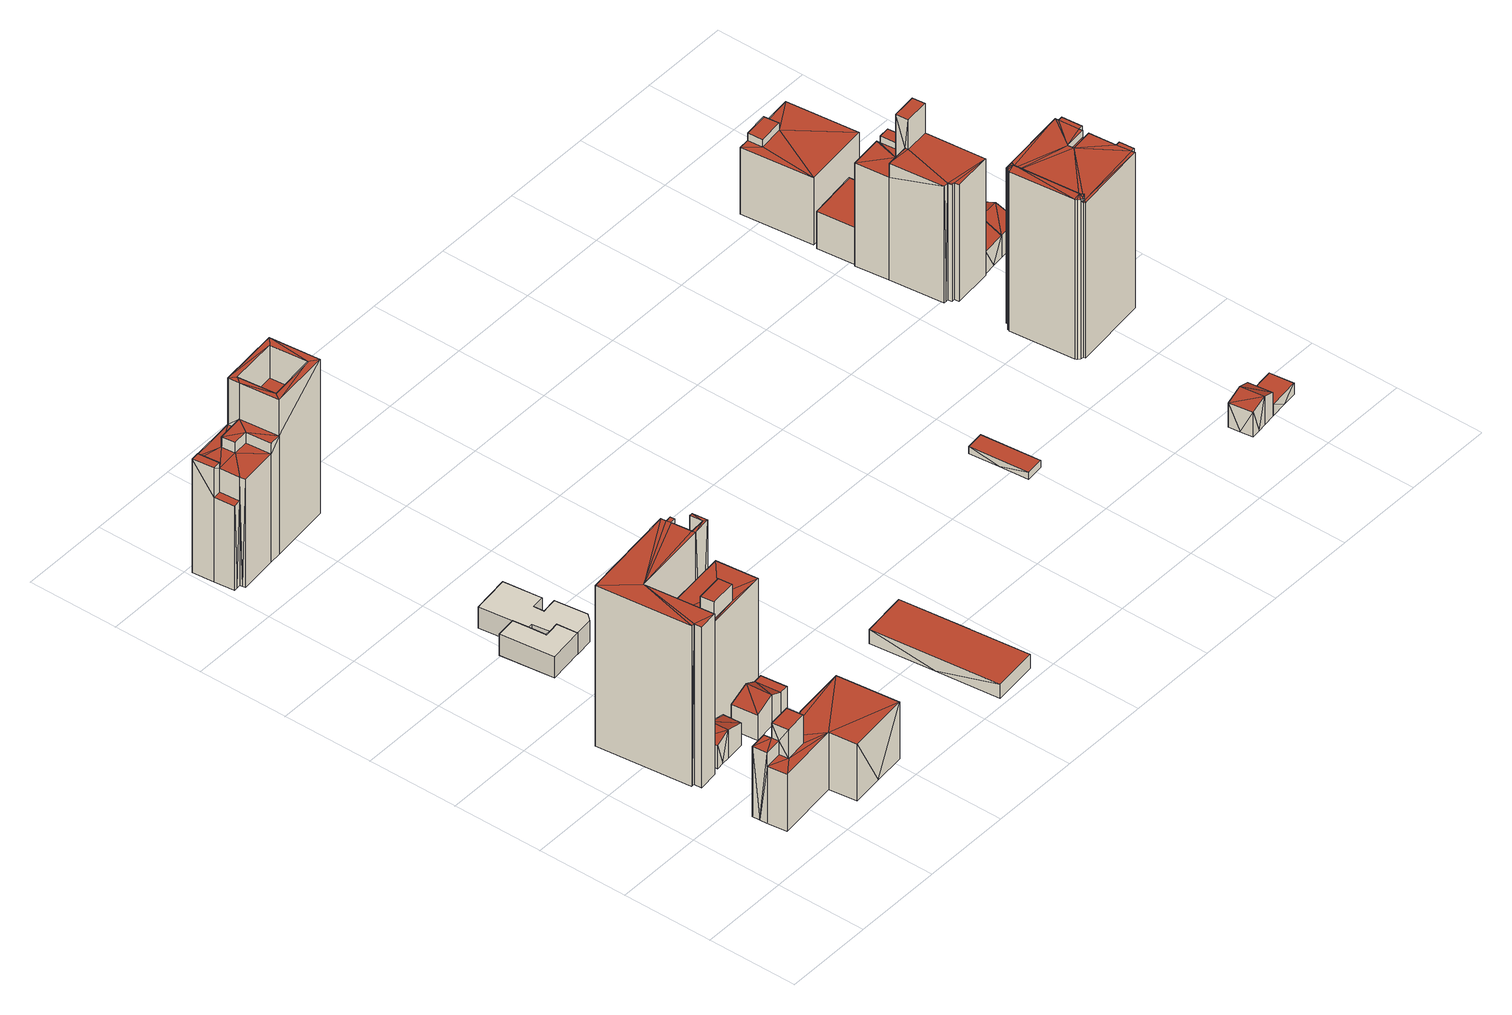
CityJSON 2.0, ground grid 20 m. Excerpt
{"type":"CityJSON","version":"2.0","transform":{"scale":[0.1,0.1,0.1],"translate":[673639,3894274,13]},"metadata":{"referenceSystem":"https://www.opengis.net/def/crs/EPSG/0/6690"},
"CityObjects":{
"building1":{"type":"Building","attributes":{"class":"3002","usage":"401","measuredHeight":20.5,"storeysAboveGround":4,"BuildingDetailAttribute.totalFloorArea":1164.95,"BuildingDetailAttribute.buildingFootprintArea":291.24,"BuildingDetailAttribute.buildingRoofEdgeArea":291.24,"BuildingDetailAttribute.urbanPlanType":"21","BuildingDetailAttribute.landUseType":"212","BuildingDetailAttribute.surveyYear":2021,"BuildingIDAttribute.prefecture":"23","BuildingIDAttribute.city":"23106"},"address":[{"country":"日本","locality":"愛知県名古屋市"}],"geometry":[{"type":"Solid","lod":"2","boundaries":[[[[0,1,2,3,4,5,6,7,8,9,10]],[[11,12,13]],[[14,11,15]],[[15,11,13]],[[16,17,18]],[[12,16,18]],[[16,19,17]],[[12,11,16]],[[18,17,20,21]],[[15,13,21,20]],[[5,22,6]],[[6,22,23]],[[24,6,23]],[[7,6,24]],[[7,24,25,8]],[[4,26,27]],[[4,3,26]],[[22,5,4]],[[22,4,27]],[[26,3,2,28]],[[27,26,19,16]],[[28,2,1,29]],[[29,1,0,30]],[[10,9,31]],[[30,0,10]],[[30,10,31]],[[8,25,31,9]],[[24,23,11,14]],[[12,18,21,13]],[[11,27,16]],[[23,22,11]],[[22,27,11]],[[26,28,17]],[[19,26,17]],[[24,15,25]],[[20,17,29]],[[29,30,31]],[[15,20,29]],[[25,29,31]],[[24,14,15]],[[17,28,29]],[[15,29,25]]]],"semantics":{"surfaces":[{"type":"GroundSurface"},{"type":"WallSurface"},{"type":"RoofSurface"}],"values":[[0,1,1,1,1,1,1,1,1,1,1,1,1,1,1,1,1,1,1,1,1,1,1,1,1,1,1,1,2,2,2,2,2,2,2,2,2,2,2,2,2,2]]}}]},
"building2":{"type":"Building","attributes":{"class":"3001","usage":"413","measuredHeight":6.9,"storeysAboveGround":2,"BuildingDetailAttribute.totalFloorArea":87.55,"BuildingDetailAttribute.buildingFootprintArea":43.77,"BuildingDetailAttribute.buildingRoofEdgeArea":43.77,"BuildingDetailAttribute.urbanPlanType":"21","BuildingDetailAttribute.landUseType":"212","BuildingDetailAttribute.surveyYear":2021,"BuildingIDAttribute.prefecture":"23","BuildingIDAttribute.city":"23106"},"address":[{"country":"日本","locality":"愛知県名古屋市"}],"geometry":[{"type":"Solid","lod":"2","boundaries":[[[[32,33,34,35,36,37,38,39]],[[35,40,36]],[[37,36,41]],[[36,40,41]],[[37,41,42,38]],[[40,35,34,43]],[[33,32,44]],[[43,34,33]],[[43,33,44]],[[44,32,39,45]],[[38,42,45,39]],[[40,43,44]],[[41,40,44]],[[41,44,45]],[[42,41,45]]]],"semantics":{"surfaces":[{"type":"GroundSurface"},{"type":"WallSurface"},{"type":"RoofSurface"}],"values":[[0,1,1,1,1,1,1,1,1,1,1,2,2,2,2]]}}]},
"building3":{"type":"Building","attributes":{"class":"9999","usage":"403","measuredHeight":38.6,"storeysAboveGround":12,"BuildingDetailAttribute.totalFloorArea":3269.93,"BuildingDetailAttribute.buildingFootprintArea":272.49,"BuildingDetailAttribute.buildingRoofEdgeArea":272.49,"BuildingDetailAttribute.urbanPlanType":"21","BuildingDetailAttribute.landUseType":"212","BuildingDetailAttribute.surveyYear":2021,"BuildingIDAttribute.prefecture":"23","BuildingIDAttribute.city":"23106"},"address":[{"country":"日本","locality":"愛知県名古屋市中区丸の内三丁目６０７"}],"geometry":[{"type":"Solid","lod":"2","boundaries":[[[[46,47,48,49,50,51,52,53,54,55,56,57,58,59,60,61,62,63,64,65,66,67]],[[64,68,69,65]],[[62,70,63]],[[64,63,68]],[[63,70,68]],[[65,69,71,66]],[[71,72,67]],[[66,71,67]],[[46,67,73]],[[67,72,73]],[[48,47,74]],[[75,49,48]],[[75,48,74]],[[76,50,49,75]],[[46,73,74,47]],[[77,61,60,78]],[[59,79,78,60]],[[58,80,79,59]],[[57,81,80,58]],[[56,82,81,57]],[[82,56,55,83]],[[54,53,84]],[[83,55,54]],[[83,54,84]],[[84,53,52,85]],[[85,52,51,86]],[[50,76,86,51]],[[72,71,87,88]],[[89,90,88,87]],[[62,61,70]],[[61,77,70]],[[70,77,90,89]],[[68,70,69]],[[70,89,69]],[[69,89,87]],[[71,69,87]],[[90,75,88]],[[73,88,74]],[[88,75,74]],[[72,88,73]],[[80,76,77]],[[80,77,78,79]],[[82,76,81]],[[90,76,75]],[[77,76,90]],[[82,83,76]],[[83,84,76]],[[81,76,80]],[[84,85,86]],[[76,84,86]]]],"semantics":{"surfaces":[{"type":"GroundSurface"},{"type":"WallSurface"},{"type":"RoofSurface"}],"values":[[0,1,1,1,1,1,1,1,1,1,1,1,1,1,1,1,1,1,1,1,1,1,1,1,1,1,1,1,1,1,1,1,2,2,2,2,2,2,2,2,2,2,2,2,2,2,2,2,2,2]]}}]},
"building4":{"type":"Building","attributes":{"class":"3002","usage":"401","measuredHeight":33.4,"storeysAboveGround":9,"BuildingDetailAttribute.totalFloorArea":1719.32,"BuildingDetailAttribute.buildingFootprintArea":191.04,"BuildingDetailAttribute.buildingRoofEdgeArea":191.04,"BuildingDetailAttribute.urbanPlanType":"21","BuildingDetailAttribute.landUseType":"212","BuildingDetailAttribute.surveyYear":2021,"BuildingIDAttribute.prefecture":"23","BuildingIDAttribute.city":"23106"},"address":[{"country":"日本","locality":"愛知県名古屋市"}],"geometry":[{"type":"Solid","lod":"2","boundaries":[[[[91,92,93,94]],[[92,95,96,93]],[[95,92,91,97]],[[97,91,94,98]],[[93,96,98,94]],[[99,100,101,102]],[[100,99,103,104]],[[104,103,105,106]],[[102,101,106,105]],[[95,99,102]],[[95,97,99]],[[96,102,98]],[[95,102,96]],[[103,97,105]],[[99,97,103]],[[102,105,98]],[[105,97,98]],[[100,104,106,101]]]],"semantics":{"surfaces":[{"type":"GroundSurface"},{"type":"WallSurface"},{"type":"RoofSurface"}],"values":[[0,1,1,1,1,1,1,1,1,2,2,2,2,2,2,2,2,2]]}}]},
"building5":{"type":"Building","attributes":{"class":"3001","usage":"413","measuredHeight":7.6,"storeysAboveGround":2,"BuildingDetailAttribute.totalFloorArea":102.29,"BuildingDetailAttribute.buildingFootprintArea":51.15,"BuildingDetailAttribute.buildingRoofEdgeArea":51.15,"BuildingDetailAttribute.urbanPlanType":"21","BuildingDetailAttribute.landUseType":"212","BuildingDetailAttribute.surveyYear":2021,"BuildingIDAttribute.prefecture":"23","BuildingIDAttribute.city":"23106"},"address":[{"country":"日本","locality":"愛知県名古屋市"}],"geometry":[{"type":"Solid","lod":"2","boundaries":[[[[107,108,109,110,111,112,113,114,115,116]],[[111,117,112]],[[113,112,118]],[[112,117,118]],[[113,118,114]],[[115,114,119]],[[114,118,119]],[[115,119,120,116]],[[117,111,110,121]],[[121,110,109,122]],[[122,109,108,123]],[[123,108,107,124]],[[116,120,124,107]],[[117,121,118]],[[118,121,122]],[[118,122,119]],[[119,122,123]],[[119,123,124,120]]]],"semantics":{"surfaces":[{"type":"GroundSurface"},{"type":"WallSurface"},{"type":"RoofSurface"}],"values":[[0,1,1,1,1,1,1,1,1,1,1,1,1,2,2,2,2,2]]}}]},
"building6":{"type":"Building","attributes":{"class":"3001","usage":"411","measuredHeight":8.1,"storeysAboveGround":1,"BuildingDetailAttribute.totalFloorArea":69.94,"BuildingDetailAttribute.buildingFootprintArea":69.94,"BuildingDetailAttribute.buildingRoofEdgeArea":211.26,"BuildingDetailAttribute.urbanPlanType":"21","BuildingDetailAttribute.landUseType":"211","BuildingDetailAttribute.surveyYear":2021,"BuildingIDAttribute.prefecture":"23","BuildingIDAttribute.city":"23106"},"address":[{"country":"日本","locality":"愛知県名古屋市"}],"geometry":[{"type":"Solid","lod":"1","boundaries":[[[[125,126,127,128,129,130,131,132]],[[131,133,134,132]],[[130,135,133,131]],[[129,136,135,130]],[[128,137,136,129]],[[127,138,137,128]],[[126,139,138,127]],[[125,140,139,126]],[[132,134,140,125]],[[133,135,136,137,138,139,140,134]]]]}]},
"building7":{"type":"Building","attributes":{"class":"3001","usage":"411","measuredHeight":8.1,"storeysAboveGround":2,"BuildingDetailAttribute.totalFloorArea":282.64,"BuildingDetailAttribute.buildingFootprintArea":141.32,"BuildingDetailAttribute.buildingRoofEdgeArea":211.26,"BuildingDetailAttribute.urbanPlanType":"21","BuildingDetailAttribute.landUseType":"211","BuildingDetailAttribute.surveyYear":2021,"BuildingIDAttribute.prefecture":"23","BuildingIDAttribute.city":"23106"},"address":[{"country":"日本","locality":"愛知県名古屋市"}],"geometry":[{"type":"Solid","lod":"1","boundaries":[[[[141,142,143,144,145,146,147,148,149,150,151,152,153,154]],[[153,155,156,154]],[[152,157,155,153]],[[151,158,157,152]],[[150,159,158,151]],[[149,160,159,150]],[[148,161,160,149]],[[147,162,161,148]],[[146,163,162,147]],[[145,164,163,146]],[[144,165,164,145]],[[143,166,165,144]],[[142,167,166,143]],[[141,168,167,142]],[[154,156,168,141]],[[155,157,158,159,160,161,162,163,164,165,166,167,168,156]]]]}]},
"building8":{"type":"Building","attributes":{"class":"3002","usage":"401","measuredHeight":37.2,"storeysAboveGround":8,"BuildingDetailAttribute.totalFloorArea":2318.53,"BuildingDetailAttribute.buildingFootprintArea":289.82,"BuildingDetailAttribute.buildingRoofEdgeArea":289.82,"BuildingDetailAttribute.urbanPlanType":"21","BuildingDetailAttribute.landUseType":"212","BuildingDetailAttribute.surveyYear":2021,"BuildingIDAttribute.prefecture":"23","BuildingIDAttribute.city":"23106"},"address":[{"country":"日本","locality":"愛知県名古屋市"}],"geometry":[{"type":"Solid","lod":"2","boundaries":[[[[169,170,171,172,173,174,175,176,177,178,179,180,181,182]],[[183,184,185,186]],[[184,183,187,188]],[[188,187,189,190]],[[190,189,191,192]],[[191,182,181,193]],[[192,191,193]],[[194,169,182,191]],[[193,181,180,195]],[[196,193,195]],[[197,174,173,198]],[[199,197,200]],[[199,175,174,197]],[[172,171,201]],[[198,173,172]],[[198,172,201]],[[175,199,202,176]],[[202,199,203]],[[202,203,204,205]],[[177,206,207,178]],[[207,208,209]],[[178,207,209,179]],[[206,177,176,202]],[[170,169,194]],[[210,170,194]],[[210,201,170]],[[201,171,170]],[[205,211,201,210]],[[179,209,195,180]],[[208,207,185,212]],[[207,186,185]],[[212,185,193,196]],[[200,205,204]],[[200,197,211,205]],[[213,214,215,216]],[[214,213,217,218]],[[216,215,219,220]],[[218,217,220,219]],[[213,216,220,217]],[[184,190,185]],[[184,188,190]],[[190,192,193]],[[185,190,193]],[[197,198,201,211]],[[199,200,204,203]],[[205,210,187]],[[202,205,183]],[[210,194,191,187]],[[183,205,187]],[[206,183,207]],[[207,183,186]],[[189,187,191]],[[206,202,183]],[[208,212,214]],[[214,212,215]],[[208,214,218]],[[215,196,219]],[[219,196,195]],[[212,196,215]],[[208,218,209]],[[218,219,209]],[[209,219,195]]]],"semantics":{"surfaces":[{"type":"GroundSurface"},{"type":"WallSurface"},{"type":"RoofSurface"}],"values":[[0,1,1,1,1,1,1,1,1,1,1,1,1,1,1,1,1,1,1,1,1,1,1,1,1,1,1,1,1,1,1,1,1,1,1,1,1,1,2,2,2,2,2,2,2,2,2,2,2,2,2,2,2,2,2,2,2,2,2,2,2,2]]}}]},
"building9":{"type":"Building","attributes":{"class":"9999","usage":"402","measuredHeight":3.4,"storeysAboveGround":1,"BuildingDetailAttribute.totalFloorArea":254.8,"BuildingDetailAttribute.buildingFootprintArea":254.8,"BuildingDetailAttribute.buildingRoofEdgeArea":254.8,"BuildingDetailAttribute.urbanPlanType":"21","BuildingDetailAttribute.landUseType":"217","BuildingDetailAttribute.surveyYear":2021,"BuildingIDAttribute.prefecture":"23","BuildingIDAttribute.city":"23106"},"address":[{"country":"日本","locality":"愛知県名古屋市"}],"geometry":[{"type":"Solid","lod":"2","boundaries":[[[[221,222,223,224,225,226,227,228,229]],[[225,230,231,226]],[[224,223,232]],[[230,225,224]],[[230,224,232]],[[232,223,222,233]],[[226,231,234]],[[234,231,235]],[[227,226,234]],[[222,235,233]],[[235,231,233]],[[221,235,222]],[[228,236,237,229]],[[227,234,236,228]],[[235,221,229,237]],[[230,232,233,231]],[[236,234,235,237]]]],"semantics":{"surfaces":[{"type":"GroundSurface"},{"type":"WallSurface"},{"type":"RoofSurface"}],"values":[[0,1,1,1,1,1,1,1,1,1,1,1,1,1,1,2,2]]}}]},
"building10":{"type":"Building","attributes":{"class":"9999","usage":"461","measuredHeight":1.7,"storeysAboveGround":1,"BuildingDetailAttribute.totalFloorArea":43.17,"BuildingDetailAttribute.buildingFootprintArea":43.17,"BuildingDetailAttribute.buildingRoofEdgeArea":43.17,"BuildingDetailAttribute.urbanPlanType":"21","BuildingDetailAttribute.landUseType":"217","BuildingDetailAttribute.surveyYear":2021,"BuildingIDAttribute.prefecture":"23","BuildingIDAttribute.city":"23106"},"address":[{"country":"日本","locality":"愛知県名古屋市"}],"geometry":[{"type":"Solid","lod":"2","boundaries":[[[[238,239,240,241,242,243]],[[240,244,245,241]],[[239,238,246]],[[244,240,239]],[[244,239,246]],[[246,238,243,247]],[[241,245,242]],[[243,242,247]],[[242,245,247]],[[244,246,247,245]]]],"semantics":{"surfaces":[{"type":"GroundSurface"},{"type":"WallSurface"},{"type":"RoofSurface"}],"values":[[0,1,1,1,1,1,1,1,1,2]]}}]},
"building11":{"type":"Building","attributes":{"class":"3001","usage":"402","measuredHeight":6.8,"storeysAboveGround":2,"BuildingDetailAttribute.totalFloorArea":63.55,"BuildingDetailAttribute.buildingFootprintArea":31.77,"BuildingDetailAttribute.buildingRoofEdgeArea":31.77,"BuildingDetailAttribute.urbanPlanType":"21","BuildingDetailAttribute.landUseType":"212","BuildingDetailAttribute.surveyYear":2021,"BuildingIDAttribute.prefecture":"23","BuildingIDAttribute.city":"23106"},"address":[{"country":"日本","locality":"愛知県名古屋市"}],"geometry":[{"type":"Solid","lod":"2","boundaries":[[[[248,249,250,251,252,253,254,255]],[[251,256,257,252]],[[252,257,258,253]],[[250,249,259]],[[256,251,250]],[[256,250,259]],[[248,255,260]],[[259,249,248]],[[259,248,260]],[[260,255,254,261]],[[253,258,261,254]],[[256,259,260]],[[257,256,260]],[[257,260,261]],[[258,257,261]]]],"semantics":{"surfaces":[{"type":"GroundSurface"},{"type":"WallSurface"},{"type":"RoofSurface"}],"values":[[0,1,1,1,1,1,1,1,1,1,1,2,2,2,2]]}}]},
"building12":{"type":"Building","attributes":{"class":"3001","usage":"402","measuredHeight":2.7,"storeysAboveGround":2,"BuildingDetailAttribute.totalFloorArea":123.87,"BuildingDetailAttribute.buildingFootprintArea":61.93,"BuildingDetailAttribute.buildingRoofEdgeArea":164.11,"BuildingDetailAttribute.urbanPlanType":"21","BuildingDetailAttribute.landUseType":"212","BuildingDetailAttribute.surveyYear":2021,"BuildingIDAttribute.prefecture":"23","BuildingIDAttribute.city":"23106"},"address":[{"country":"日本","locality":"愛知県名古屋市"}],"geometry":[{"type":"Solid","lod":"2","boundaries":[[[[262,263,264,265,266]],[[264,267,268,265]],[[267,264,263,269]],[[262,266,270]],[[269,263,262]],[[269,262,270]],[[265,268,270,266]],[[267,269,270,268]]]],"semantics":{"surfaces":[{"type":"GroundSurface"},{"type":"WallSurface"},{"type":"RoofSurface"}],"values":[[0,1,1,1,1,1,1,2]]}}]},
"building13":{"type":"Building","attributes":{"class":"3002","usage":"414","measuredHeight":38.9,"storeysAboveGround":13,"BuildingDetailAttribute.totalFloorArea":3766.6,"BuildingDetailAttribute.buildingFootprintArea":289.74,"BuildingDetailAttribute.buildingRoofEdgeArea":289.74,"BuildingDetailAttribute.urbanPlanType":"21","BuildingDetailAttribute.landUseType":"211","BuildingDetailAttribute.surveyYear":2021,"BuildingIDAttribute.prefecture":"23","BuildingIDAttribute.city":"23106"},"address":[{"country":"日本","locality":"愛知県名古屋市"}],"geometry":[{"type":"Solid","lod":"2","boundaries":[[[[271,272,273,274,275,276,277,278,279,280,281,282,283,284,285,286,287,288,289,290,291,292,293,294,295,296,297]],[[294,298,295]],[[296,295,299]],[[295,298,299]],[[293,300,298,294]],[[298,300,301]],[[299,302,297]],[[296,299,297]],[[271,297,303]],[[297,302,303]],[[304,305,306,307]],[[305,304,308,309]],[[310,311,309,308]],[[286,312,310,287]],[[310,312,311]],[[285,313,312,286]],[[283,314,284]],[[285,284,313]],[[284,314,313]],[[314,283,282,315]],[[315,282,281,316]],[[316,281,280,317]],[[317,318,319]],[[317,280,279,318]],[[319,318,320,321]],[[307,306,321,320]],[[300,293,292,322]],[[291,323,322,292]],[[290,324,323,291]],[[289,325,324,290]],[[288,326,325,289]],[[326,288,287,310]],[[318,279,278,327]],[[327,278,277,328]],[[276,329,328,277]],[[329,276,275,330]],[[273,331,274]],[[275,274,330]],[[274,331,330]],[[271,303,272]],[[273,272,331]],[[272,303,331]],[[332,333,334,335]],[[333,332,298,301]],[[335,334,302,299]],[[332,335,299,298]],[[317,319,306]],[[316,317,306]],[[315,316,306]],[[314,315,305]],[[305,315,306]],[[313,314,305]],[[306,319,321]],[[311,305,309]],[[312,313,305]],[[312,305,311]],[[334,320,329]],[[303,329,330,331]],[[318,327,320]],[[320,327,328]],[[303,334,329]],[[302,334,303]],[[308,333,325]],[[326,310,308]],[[324,300,322,323]],[[300,333,301]],[[307,320,334]],[[304,307,334]],[[324,333,300]],[[325,333,324]],[[326,308,325]],[[329,320,328]],[[308,304,333]],[[333,304,334]]]],"semantics":{"surfaces":[{"type":"GroundSurface"},{"type":"WallSurface"},{"type":"RoofSurface"}],"values":[[0,1,1,1,1,1,1,1,1,1,1,1,1,1,1,1,1,1,1,1,1,1,1,1,1,1,1,1,1,1,1,1,1,1,1,1,1,1,1,1,1,1,1,1,1,2,2,2,2,2,2,2,2,2,2,2,2,2,2,2,2,2,2,2,2,2,2,2,2,2,2,2,2,2]]}}]},
"building14":{"type":"Building","attributes":{"class":"3002","usage":"401","measuredHeight":35.2,"storeysAboveGround":8,"BuildingDetailAttribute.totalFloorArea":1705.82,"BuildingDetailAttribute.buildingFootprintArea":213.23,"BuildingDetailAttribute.buildingRoofEdgeArea":213.23,"BuildingDetailAttribute.urbanPlanType":"21","BuildingDetailAttribute.landUseType":"212","BuildingDetailAttribute.surveyYear":2021,"BuildingIDAttribute.prefecture":"23","BuildingIDAttribute.city":"23106"},"address":[{"country":"日本","locality":"愛知県名古屋市"}],"geometry":[{"type":"Solid","lod":"2","boundaries":[[[[336,337,338,339,340,341,342,343,344,345,346,347,348,349,350,351]],[[352,353,354]],[[354,353,355]],[[356,352,354]],[[348,357,355]],[[357,354,355]],[[347,357,348]],[[358,359,360]],[[353,358,360]],[[358,352,361]],[[353,352,358]],[[360,359,362,363]],[[348,355,349]],[[349,355,363]],[[362,349,363]],[[350,349,362]],[[350,362,364,351]],[[365,366,367]],[[345,365,367,346]],[[366,365,356,354]],[[346,367,357,347]],[[368,369,358,361]],[[368,342,341,370]],[[369,368,370]],[[371,343,342,368]],[[340,339,372]],[[370,341,340]],[[370,340,372]],[[372,339,338,373]],[[373,338,337,374]],[[374,337,336,375]],[[375,336,351,364]],[[343,371,376,344]],[[344,376,365,345]],[[353,360,363,355]],[[366,354,357,367]],[[369,370,372,359]],[[358,369,359]],[[372,374,364]],[[359,372,364,362]],[[372,373,374]],[[374,375,364]],[[365,352,356]],[[376,352,365]],[[371,368,352]],[[371,352,376]],[[352,368,361]]]],"semantics":{"surfaces":[{"type":"GroundSurface"},{"type":"WallSurface"},{"type":"RoofSurface"}],"values":[[0,1,1,1,1,1,1,1,1,1,1,1,1,1,1,1,1,1,1,1,1,1,1,1,1,1,1,1,1,1,1,1,1,1,2,2,2,2,2,2,2,2,2,2,2,2,2]]}}]},
"building15":{"type":"Building","attributes":{"class":"3002","usage":"402","measuredHeight":11,"storeysAboveGround":3,"BuildingDetailAttribute.totalFloorArea":406.46,"BuildingDetailAttribute.buildingFootprintArea":135.49,"BuildingDetailAttribute.buildingRoofEdgeArea":135.49,"BuildingDetailAttribute.urbanPlanType":"21","BuildingDetailAttribute.landUseType":"212","BuildingDetailAttribute.surveyYear":2021,"BuildingIDAttribute.prefecture":"23","BuildingIDAttribute.city":"23106"},"address":[{"country":"日本","locality":"愛知県名古屋市"}],"geometry":[{"type":"Solid","lod":"2","boundaries":[[[[377,378,379,380,381,382,383,384,385,386]],[[381,387,388,382]],[[387,381,380,389]],[[389,380,379,390]],[[383,391,392,384]],[[384,392,393,385]],[[393,394,386]],[[385,393,386]],[[377,386,395]],[[386,394,395]],[[396,378,377,395]],[[397,398,394,393]],[[399,397,393]],[[382,391,383]],[[382,388,391]],[[391,388,397,399]],[[390,379,378]],[[390,378,396]],[[398,397,390]],[[398,390,396]],[[397,389,390]],[[387,389,397,388]],[[391,399,393,392]],[[398,396,395,394]]]],"semantics":{"surfaces":[{"type":"GroundSurface"},{"type":"WallSurface"},{"type":"RoofSurface"}],"values":[[0,1,1,1,1,1,1,1,1,1,1,1,1,1,1,1,1,1,1,1,2,2,2,2]]}}]},
"building16":{"type":"Building","attributes":{"class":"3001","usage":"411","measuredHeight":8,"storeysAboveGround":2,"BuildingDetailAttribute.totalFloorArea":129.76,"BuildingDetailAttribute.buildingFootprintArea":64.88,"BuildingDetailAttribute.buildingRoofEdgeArea":64.88,"BuildingDetailAttribute.urbanPlanType":"21","BuildingDetailAttribute.landUseType":"211","BuildingDetailAttribute.surveyYear":2021,"BuildingIDAttribute.prefecture":"23","BuildingIDAttribute.city":"23102"},"address":[{"country":"日本","locality":"愛知県名古屋市"}],"geometry":[{"type":"Solid","lod":"2","boundaries":[[[[400,401,402,403,404,405,406,407,408,409,410,411,412,413,414,415,416,417,418,419,420]],[[421,407,406,422]],[[423,408,407,421]],[[409,408,423]],[[424,410,409]],[[424,409,423]],[[405,404,425]],[[422,406,405]],[[422,405,425]],[[402,426,403]],[[404,403,425]],[[403,426,425]],[[400,427,401]],[[402,401,426]],[[401,427,426]],[[418,428,429,419]],[[429,430,420]],[[419,429,420]],[[400,420,427]],[[420,430,427]],[[412,431,432,413]],[[410,424,433,411]],[[411,433,431,412]],[[416,434,417]],[[418,417,428]],[[417,434,428]],[[434,416,415,435]],[[436,414,413,432]],[[414,436,435]],[[435,436,430,429]],[[415,414,435]],[[426,422,425]],[[421,422,426]],[[427,421,426]],[[423,421,431]],[[432,421,427]],[[431,421,432]],[[424,423,431,433]],[[434,435,429,428]],[[436,432,427,430]]]],"semantics":{"surfaces":[{"type":"GroundSurface"},{"type":"WallSurface"},{"type":"RoofSurface"}],"values":[[0,1,1,1,1,1,1,1,1,1,1,1,1,1,1,1,1,1,1,1,1,1,1,1,1,1,1,1,1,1,1,2,2,2,2,2,2,2,2,2]]}}]},
"building17":{"type":"Building","attributes":{"class":"3002","usage":"401","measuredHeight":17.8,"storeysAboveGround":4,"BuildingDetailAttribute.totalFloorArea":973.66,"BuildingDetailAttribute.buildingFootprintArea":243.41,"BuildingDetailAttribute.buildingRoofEdgeArea":243.41,"BuildingDetailAttribute.urbanPlanType":"21","BuildingDetailAttribute.landUseType":"212","BuildingDetailAttribute.surveyYear":2021,"BuildingIDAttribute.prefecture":"23","BuildingIDAttribute.city":"23106"},"address":[{"country":"日本","locality":"愛知県名古屋市"}],"geometry":[{"type":"Solid","lod":"2","boundaries":[[[[437,438,439,440,441,442,443]],[[444,445,446,447]],[[441,444,447,442]],[[440,448,444,441]],[[442,447,443]],[[437,443,449]],[[443,447,449]],[[445,444,450,451]],[[451,450,452,453]],[[447,446,453,452]],[[448,440,439,454]],[[454,439,438,455]],[[437,449,455,438]],[[445,451,453,446]],[[447,452,449]],[[449,452,455]],[[448,454,450]],[[444,448,450]],[[450,454,452]],[[452,454,455]]]],"semantics":{"surfaces":[{"type":"GroundSurface"},{"type":"WallSurface"},{"type":"RoofSurface"}],"values":[[0,1,1,1,1,1,1,1,1,1,1,1,1,2,2,2,2,2,2,2]]}}]},
"building18":{"type":"Building","attributes":{"class":"3001","usage":"402","measuredHeight":3,"storeysAboveGround":1,"BuildingDetailAttribute.totalFloorArea":19.1,"BuildingDetailAttribute.buildingFootprintArea":19.1,"BuildingDetailAttribute.buildingRoofEdgeArea":19.1,"BuildingDetailAttribute.urbanPlanType":"21","BuildingDetailAttribute.landUseType":"212","BuildingDetailAttribute.surveyYear":2021,"BuildingIDAttribute.prefecture":"23","BuildingIDAttribute.city":"23102"},"address":[{"country":"日本","locality":"愛知県名古屋市"}],"geometry":[{"type":"Solid","lod":"2","boundaries":[[[[456,457,458,459,460,461]],[[458,462,463,459]],[[457,456,464]],[[462,458,457]],[[462,457,464]],[[464,456,461,465]],[[459,463,460]],[[461,460,465]],[[460,463,465]],[[462,464,465,463]]]],"semantics":{"surfaces":[{"type":"GroundSurface"},{"type":"WallSurface"},{"type":"RoofSurface"}],"values":[[0,1,1,1,1,1,1,1,1,2]]}}]},
"building19":{"type":"Building","attributes":{"class":"3001","usage":"422","measuredHeight":7.4,"storeysAboveGround":2,"BuildingDetailAttribute.totalFloorArea":170.93,"BuildingDetailAttribute.buildingFootprintArea":85.46,"BuildingDetailAttribute.buildingRoofEdgeArea":85.46,"BuildingDetailAttribute.urbanPlanType":"21","BuildingDetailAttribute.landUseType":"214","BuildingDetailAttribute.surveyYear":2021,"BuildingIDAttribute.prefecture":"23","BuildingIDAttribute.city":"23102"},"address":[{"country":"日本","locality":"愛知県名古屋市"}],"geometry":[{"type":"Solid","lod":"2","boundaries":[[[[466,404,467,468,469,418,470,471,472,473,474]],[[467,404,425]],[[475,468,467]],[[475,467,425]],[[476,469,468,475]],[[477,476,475]],[[428,418,469,476]],[[425,404,466,478]],[[474,479,478,466]],[[480,481,473]],[[472,480,473]],[[474,473,479]],[[473,481,479]],[[471,482,480,472]],[[476,477,483]],[[480,483,481]],[[483,477,481]],[[418,428,484,470]],[[470,484,482,471]],[[479,425,478]],[[475,425,479]],[[481,475,479]],[[477,475,481]],[[484,476,483]],[[428,476,484]],[[484,483,482]],[[482,483,480]]]],"semantics":{"surfaces":[{"type":"GroundSurface"},{"type":"WallSurface"},{"type":"RoofSurface"}],"values":[[0,1,1,1,1,1,1,1,1,1,1,1,1,1,1,1,1,1,1,2,2,2,2,2,2,2,2]]}}]}
},
"vertices":[
[275,36,6],[268,98,6],[128,83,6],[123,125,6],[122,142,6],[120,158,6],[140,160,6],[159,162,6],[401,188,6],[416,51,6],[345,44,6],[161,146,175],[161,146,211],[211,151,211],[161,146,143],[211,151,143],[163,130,175],[165,109,143],[165,109,211],[163,130,143],[215,115,143],[215,115,211],[120,158,175],[159,162,175],[159,162,143],[401,188,143],[123,125,143],[123,125,175],[128,83,143],[268,98,143],[275,36,143],[416,51,143],
[218,294,8],[201,293,8],[183,291,8],[180,331,8],[197,333,8],[215,334,8],[258,338,8],[261,298,8],[180,331,63],[215,334,77],[258,338,63],[183,291,63],[218,294,77],[261,298,63],
[363,497,6],[367,463,6],[346,461,6],[325,458,6],[152,440,6],[169,286,6],[125,281,6],[123,298,6],[120,298,6],[116,298,6],[94,507,6],[316,532,6],[317,520,6],[330,522,6],[331,512,6],[319,510,6],[319,504,6],[329,505,6],[340,506,6],[341,495,6],[355,496,6],[359,497,6],[340,506,356],[341,495,356],[319,504,356],[355,496,356],[355,496,393],[363,497,393],[367,463,393],[325,458,393],[152,440,393],[319,510,393],[331,512,393],[330,522,393],[317,520,393],[316,532,393],[94,507,393],[116,298,393],[123,298,393],[125,281,393],[169,286,393],[358,468,356],[358,468,393],[324,465,356],[324,465,393],
[181,335,6],[171,428,6],[371,448,6],[381,355,6],[171,428,300],[371,448,300],[181,335,300],[381,355,300],[239,377,300],[239,377,340],[299,383,340],[299,383,300],[242,347,300],[242,347,340],[302,353,300],[302,353,340],
[390,295,6],[370,294,6],[340,291,6],[293,286,6],[287,343,6],[311,345,6],[335,347,6],[350,349,6],[364,350,6],[384,352,6],[287,343,66],[335,347,82],[364,350,66],[384,352,66],[293,286,66],[340,291,81],[370,294,66],[390,295,66],
[231,733,10],[243,734,10],[266,737,10],[271,692,10],[192,682,10],[178,801,10],[223,806,10],[227,772,10],[223,806,61],[227,772,61],[178,801,61],[192,682,61],[271,692,61],[266,737,61],[243,734,61],[231,733,61],
[266,737,9],[243,734,9],[238,773,9],[227,772,9],[223,806,9],[214,880,9],[298,890,9],[308,805,9],[279,802,9],[281,779,9],[316,783,9],[325,712,9],[312,696,9],[271,692,9],[312,696,60],[271,692,60],[325,712,60],[316,783,60],[281,779,60],[279,802,60],[308,805,60],[298,890,60],[214,880,60],[223,806,60],[227,772,60],[238,773,60],[243,734,60],[266,737,60],
[38,1285,6],[37,1291,6],[36,1297,6],[27,1296,6],[18,1295,6],[14,1340,6],[9,1387,6],[27,1389,6],[27,1397,6],[138,1408,6],[274,1421,6],[285,1310,6],[149,1296,6],[123,1294,6],[81,1377,266],[81,1377,291],[140,1383,291],[140,1383,266],[84,1347,266],[84,1347,291],[118,1350,266],[118,1350,291],[123,1294,266],[123,1294,291],[149,1296,291],[38,1285,266],[285,1310,378],[149,1296,378],[14,1340,209],[18,1295,209],[9,1387,280],[14,1340,280],[36,1297,209],[27,1389,266],[27,1389,280],[32,1342,280],[32,1342,266],[27,1397,266],[138,1408,266],[138,1408,378],[274,1421,378],[36,1297,266],[32,1342,209],[140,1383,378],[151,1396,299],[151,1396,378],[160,1312,378],[160,1312,299],[258,1406,299],[258,1406,378],[266,1323,378],[266,1323,299],
[744,158,12],[759,21,12],[659,10,12],[644,152,12],[628,294,12],[728,305,12],[729,299,12],[738,300,12],[753,159,12],[628,294,46],[728,305,46],[659,10,46],[759,21,46],[729,299,36],[744,158,36],[738,300,36],[753,159,36],
[1169,356,14],[1163,421,14],[1156,487,14],[1196,491,14],[1203,425,14],[1209,360,14],[1156,487,31],[1196,491,31],[1169,356,31],[1209,360,31],
[1548,120,6],[1528,118,6],[1524,145,6],[1521,171,6],[1560,176,6],[1588,180,6],[1595,126,6],[1567,123,6],[1521,171,64],[1560,176,75],[1588,180,64],[1528,118,64],[1567,123,75],[1595,126,64],
[1633,130,7],[1598,126,7],[1592,180,7],[1661,188,7],[1667,134,7],[1592,180,33],[1661,188,34],[1598,126,33],[1667,134,34],
[1663,550,13],[1668,551,13],[1673,551,13],[1675,534,13],[1676,518,13],[1667,517,13],[1668,509,13],[1501,491,13],[1499,495,13],[1493,496,13],[1488,500,13],[1486,505,13],[1472,647,13],[1473,650,13],[1473,652,13],[1480,657,13],[1486,659,13],[1486,666,13],[1650,683,13],[1651,676,13],[1661,677,13],[1665,632,13],[1655,631,13],[1656,623,13],[1657,616,13],[1657,610,13],[1660,580,13],[1656,623,371],[1657,610,371],[1655,631,387],[1656,623,387],[1657,610,387],[1663,550,387],[1486,648,387],[1486,648,403],[1500,504,403],[1500,504,387],[1490,656,387],[1490,656,403],[1486,659,387],[1486,659,397],[1480,657,397],[1473,652,397],[1472,647,397],[1486,505,397],[1488,500,397],[1493,496,397],[1499,495,387],[1499,495,397],[1504,497,387],[1504,497,403],[1665,632,387],[1661,677,387],[1651,676,387],[1650,683,387],[1486,666,387],[1501,491,387],[1668,509,387],[1667,517,387],[1676,518,387],[1673,551,387],[1606,618,371],[1606,618,387],[1608,605,387],[1608,605,371],
[1476,769,16],[1475,779,16],[1468,779,16],[1466,788,16],[1461,787,16],[1455,787,16],[1442,906,16],[1434,980,16],[1507,988,16],[1508,981,16],[1533,983,16],[1537,936,16],[1548,937,16],[1550,923,16],[1551,909,16],[1564,777,16],[1493,932,264],[1493,932,368],[1513,934,279],[1548,937,368],[1513,934,264],[1537,936,279],[1495,911,297],[1495,904,297],[1495,904,368],[1495,911,264],[1551,909,297],[1551,909,368],[1564,777,297],[1508,981,264],[1508,981,279],[1533,983,279],[1442,906,264],[1442,906,297],[1455,787,297],[1434,980,264],[1466,788,297],[1468,779,297],[1475,779,297],[1476,769,297],[1507,988,264],
[1600,986,17],[1550,980,17],[1548,995,17],[1436,982,17],[1427,1065,17],[1539,1078,17],[1540,1068,17],[1589,1074,17],[1596,1013,17],[1598,999,17],[1427,1065,106],[1539,1078,106],[1436,982,106],[1548,995,106],[1540,1068,103],[1589,1074,103],[1596,1013,103],[1596,1013,126],[1600,986,126],[1550,980,126],[1547,1007,106],[1547,1007,126],[1547,1007,103],
[1610,891,16],[1613,864,16],[1616,837,16],[1619,812,16],[1621,786,16],[1594,783,16],[1567,780,16],[1563,833,16],[1558,886,16],[1557,895,16],[1557,904,16],[1569,905,16],[1571,887,16],[1578,888,16],[1577,895,16],[1581,895,16],[1578,928,16],[1592,929,16],[1606,931,16],[1609,898,16],[1610,894,16],[1563,833,96],[1567,780,69],[1558,886,69],[1557,904,69],[1621,786,69],[1616,837,96],[1610,891,69],[1606,931,48],[1609,898,48],[1609,898,69],[1571,887,69],[1578,888,69],[1569,905,69],[1578,928,48],[1581,895,48],[1577,895,69],
[1568,1251,16],[1585,1092,16],[1432,1076,16],[1415,1235,16],[1439,1237,16],[1494,1243,16],[1531,1247,16],[1439,1237,177],[1439,1237,194],[1494,1243,194],[1494,1243,177],[1415,1235,177],[1568,1251,177],[1442,1204,177],[1442,1204,194],[1498,1210,177],[1498,1210,194],[1432,1076,177],[1585,1092,177],
[1555,933,20],[1553,955,20],[1551,977,20],[1602,981,20],[1604,960,20],[1606,938,20],[1551,977,49],[1602,981,49],[1555,933,49],[1606,938,49],
[1673,791,16],[1619,809,16],[1616,833,16],[1611,884,16],[1633,934,16],[1657,936,16],[1662,890,16],[1665,864,16],[1668,838,16],[1616,833,90],[1611,884,48],[1611,884,69],[1673,791,69],[1668,838,90],[1662,890,48],[1662,890,69],[1657,936,48],[1638,887,65],[1633,934,65]
]}
